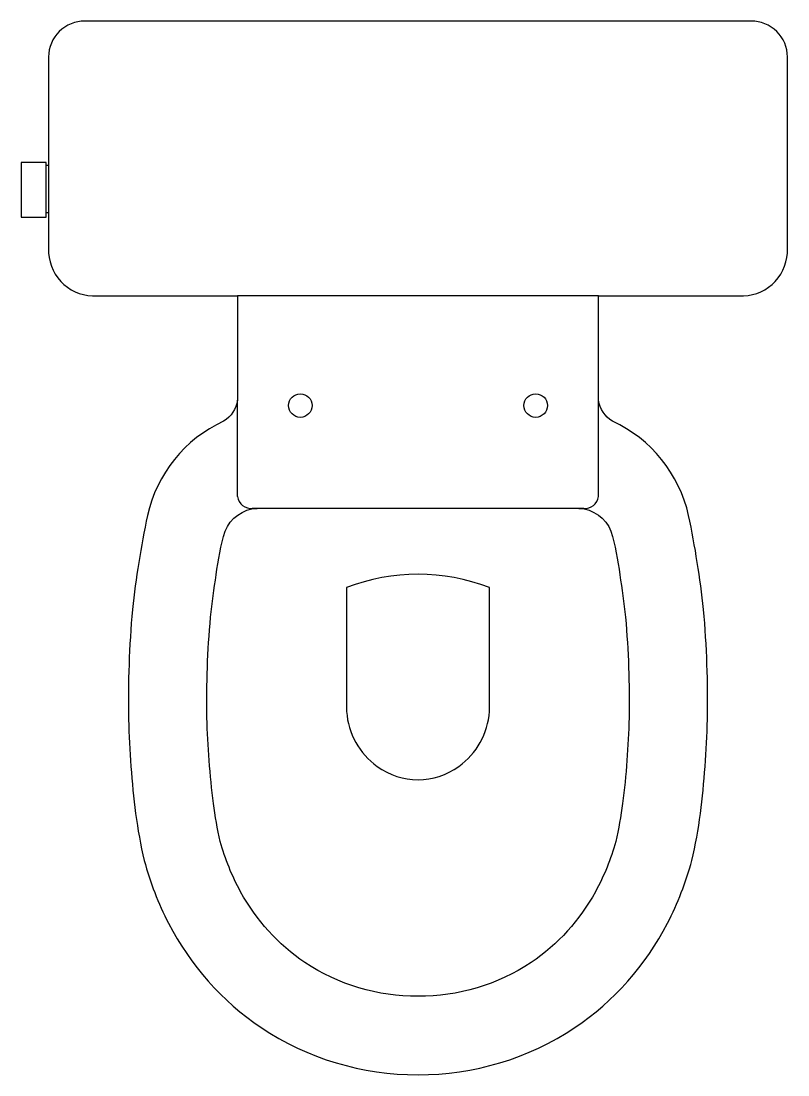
# Model space of a CAD drawing. Extents: x -859.791 to -859.302, y 506.364 to 507.036.
import ezdxf

# ---------------------------------------------------------------- set-up
doc = ezdxf.new("R2010")
doc.units = 0
doc.header["$LTSCALE"] = 50
doc.header["$MEASUREMENT"] = 0
doc.linetypes.add('HIDDEN', pattern=[0.375, 0.25, -0.125])
doc.layers.add('A-PECAS', color=2, linetype='CONTINUOUS')
doc.layers.add('ESC1-50', color=1, linetype='CONTINUOUS')

# ---------------------------------------------------------------- blocks, each defined once
blk = doc.blocks.new('CP-313-S')
at = {"layer": 'A-PECAS'}
for points in [[(-0.2355, -0.137), (-0.2355, -0.16, 0.415363), (-0.2075, -0.19), (-0.115, -0.19), (-0.115, -0.2565, -0.230445), (-0.124, -0.27, 0.23338), (-0.1725, -0.33, 0.01224), (-0.178, -0.36, 0.012146), (-0.182, -0.39, 0.027041), (-0.1845, -0.46, 0.02486), (-0.18, -0.52, 0.024258), (-0.1745, -0.55, 0.054364), (-0.159, -0.59, 0.124881), (-0.1, -0.6565, 0.148509), (0, -0.6865, 0.148509), (0.1, -0.6565, 0.124881), (0.159, -0.59, 0.054364), (0.1745, -0.55, 0.024258), (0.18, -0.52, 0.02486), (0.1845, -0.46, 0.027041), (0.182, -0.39, 0.012146), (0.178, -0.36, 0.01224), (0.1725, -0.33, 0.23338), (0.124, -0.27, -0.230445), (0.115, -0.2565), (0.115, -0.19), (0.2075, -0.19, 0.415363), (0.2355, -0.16), (0.2355, -0.0378, 0.416486), (0.21234, -0.015), (0, -0.015), (-0.21234, -0.015, 0.416486), (-0.2355, -0.0378), (-0.2355, -0.107), (-0.237, -0.107), (-0.237, -0.105), (-0.253, -0.105), (-0.253, -0.14), (-0.237, -0.14), (-0.237, -0.137)], [(0.026, -0.49, 0.226513), (0.0455, -0.455), (0.0455, -0.376, 0.186813), (-0.0455, -0.376), (-0.0455, -0.455, 0.226513), (-0.026, -0.49, 0.326923)]]:
    blk.add_lwpolyline(points, format="xyb", close=True, dxfattribs=at)
blk.add_lwpolyline([(0.1026, -0.3255, -0.294455), (0.123, -0.34, -0.039934), (0.12861, -0.36781, -0.011944), (0.13224, -0.39494, -0.026776), (0.13451, -0.45891, -0.024689), (0.13041, -0.51358, -0.023307), (0.126, -0.53783, -0.058725), (0.11305, -0.56992, -0.118027), (0.07212, -0.61499, -0.148338), (0, -0.6365, -0.148338), (-0.07212, -0.61499, -0.118027), (-0.11305, -0.56992, -0.058725), (-0.126, -0.53783, -0.023307), (-0.13041, -0.51358, -0.024689), (-0.13451, -0.45891, -0.026776), (-0.13224, -0.39494, -0.011944), (-0.12861, -0.36781, -0.039934), (-0.123, -0.34, -0.294455), (-0.1026, -0.3255)], format="xyb", dxfattribs=at)
blk.add_lwpolyline([(0.10542, -0.32542), (0.10352, -0.3255), (0, -0.3255), (-0.10352, -0.3255), (-0.10542, -0.32542)], dxfattribs=at)
at = {"layer": 'ESC1-50', "linetype": 'HIDDEN'}
for p, q in [((0, -0.19), (-0.115, -0.19)), ((0.115, -0.19), (0, -0.19))]:
    blk.add_line(p, q, dxfattribs=at)
at = {"layer": 'ESC1-50'}
for points in [[(-0.237, -0.137), (-0.237, -0.107)], [(-0.115, -0.318), (-0.115, -0.2565)], [(0.115, -0.318), (0.115, -0.2565)]]:
    blk.add_lwpolyline(points, dxfattribs=at)
blk.add_lwpolyline([(-0.2355, -0.107), (-0.2355, -0.137, 0.415363)], format="xyb", dxfattribs=at)
for centre in [(-0.075, -0.26), (0.075, -0.26)]:
    blk.add_circle(centre, 0.0075, dxfattribs=at)
for centre, start, end in [((-0.10663, -0.31709), 186.19103, 278.25366), ((0.10663, -0.31709), 261.74634, 353.80897)]:
    blk.add_arc(centre, 0.00842, start, end, dxfattribs=at)

msp = doc.modelspace()

# ---------------------------------------------------------------- block references
at = {"layer": 'A-PECAS'}
msp.add_blockref('CP-313-S', (-859.53762, 507.05049), dxfattribs=at)

doc.saveas('drawing.dxf')
